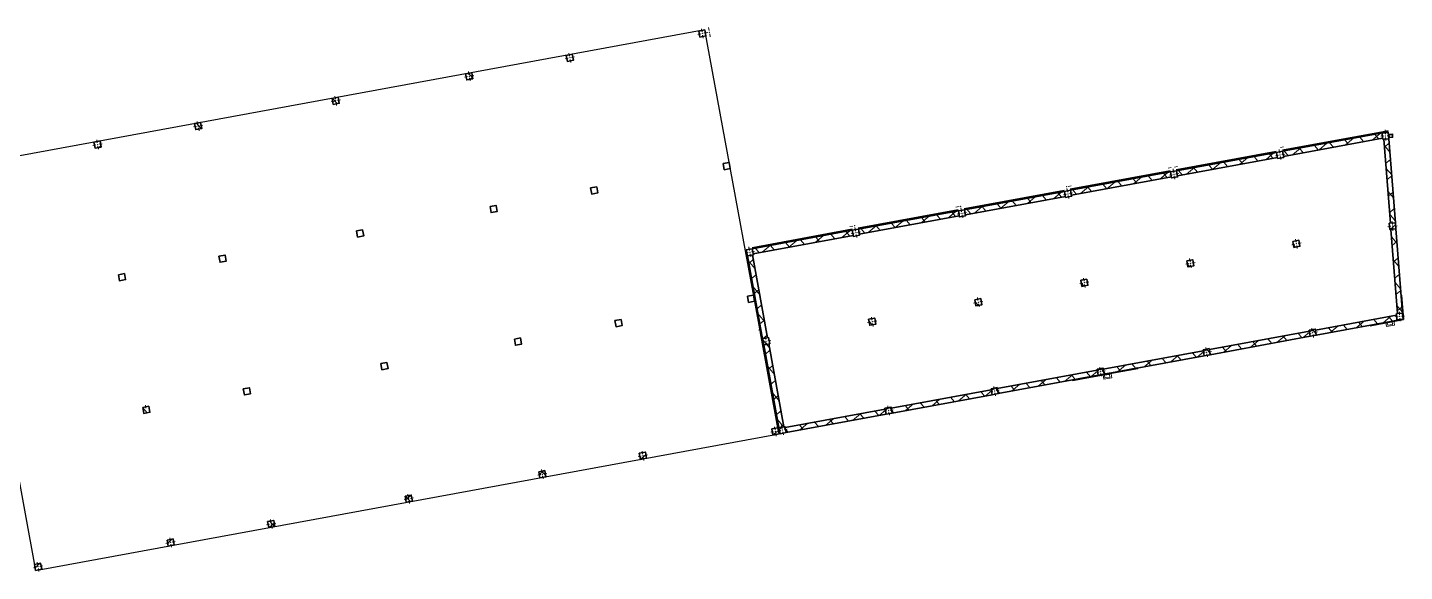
# Model space of a CAD drawing. Header units: millimetres. Extents: x 3404150 to 5321756, y 189673 to 670966.
# Drawn here: x 3511045 to 3578089, y 433545 to 460029 of the extents above; entities that cross this region are included whole.
import ezdxf

# ---------------------------------------------------------------- set-up
doc = ezdxf.new("R2010")
doc.units = ezdxf.units.MM
doc.header["$MEASUREMENT"] = 0
for name, color, linetype, lineweight in [('New_Structural - Bearing_Pen_No__1', 7, 'Continuous', 13), ('New_Structural - Bearing_Pen_No__21', 7, 'Continuous', 35), ('New_Structural - Bearing_Pen_No__22', 8, 'Continuous', 35)]:
    doc.layers.add(name, color=color, linetype=linetype, lineweight=lineweight)
for name, color, linetype, lineweight, true_color in [('New_Structural - Bearing_Pen_No__102', 7, 'Continuous', 13, 0xcccccc), ('New_Structural - Bearing_Pen_No__161', 7, 'Continuous', 13, 0x6a6a6a), ('New_Structural - Bearing_Pen_No__184', 7, 'Continuous', 0, 0xe8e8e8)]:
    doc.layers.add(name, color=color, linetype=linetype, lineweight=lineweight, true_color=true_color)
pattern_1 = [(310.088249, (3392218.5, 4706369.64), (497.28475, 418.57836), []), (40.088249, (3392218.5, 4706369.64), (418.57836, -497.28475), [])]

msp = doc.modelspace()

# ---------------------------------------------------------------- hatches: boundary and pattern name
at = {"layer": 'New_Structural - Bearing_Pen_No__102', "linetype": 'Continuous', "lineweight": 13, "true_color": 0xcccccc}
h = msp.add_hatch(dxfattribs=at)
h.set_pattern_fill('CONCRETE_BLOCK', color=254, angle=-94.91175, style=0, pattern_type=2)
h.set_pattern_definition(pattern_1)
h.paths.add_polyline_path([(3577024, 454642), (3577005, 454893), (3572154, 454002), (3572199, 453756)])
h = msp.add_hatch(dxfattribs=at)
h.set_pattern_fill('CONCRETE_BLOCK', color=254, angle=-94.91175, style=0, pattern_type=2)
h.set_pattern_definition(pattern_1)
h.paths.add_polyline_path([(3577651, 450520), (3577327, 454617), (3577078, 454598), (3577402, 450500)])
h = msp.add_hatch(dxfattribs=at)
h.set_pattern_fill('CONCRETE_BLOCK', color=254, angle=-94.91175, style=0, pattern_type=2)
h.set_pattern_definition(pattern_1)
h.paths.add_polyline_path([(3571859, 453948), (3566990, 453054), (3567035, 452808), (3571904, 453702)])
h = msp.add_hatch(dxfattribs=at)
h.set_pattern_fill('CONCRETE_BLOCK', color=254, angle=-94.91175, style=0, pattern_type=2)
h.set_pattern_definition(pattern_1)
h.paths.add_polyline_path([(3566740, 452754), (3566695, 453000), (3561827, 452106), (3561872, 451860)])
h = msp.add_hatch(dxfattribs=at)
h.set_pattern_fill('CONCRETE_BLOCK', color=254, angle=-94.91175, style=0, pattern_type=2)
h.set_pattern_definition(pattern_1)
h.paths.add_polyline_path([(3561532, 452051), (3556663, 451157), (3556708, 450911), (3561577, 451806)])
h = msp.add_hatch(dxfattribs=at)
h.set_pattern_fill('CONCRETE_BLOCK', color=254, angle=-94.91175, style=0, pattern_type=2)
h.set_pattern_definition(pattern_1)
h.paths.add_polyline_path([(3556413, 450857), (3556368, 451103), (3551499, 450209), (3551544, 449963)])
h = msp.add_hatch(dxfattribs=at)
h.set_pattern_fill('CONCRETE_BLOCK', color=254, angle=-94.91175, style=0, pattern_type=2)
h.set_pattern_definition(pattern_1)
h.paths.add_polyline_path([(3551249, 449909), (3551204, 450155), (3546336, 449261), (3546381, 449015)])
h = msp.add_hatch(dxfattribs=at)
h.set_pattern_fill('CONCRETE_BLOCK', color=254, angle=-94.91175, style=0, pattern_type=2)
h.set_pattern_definition(pattern_1)
h.paths.add_polyline_path([(3577674, 450221), (3577425, 450201), (3577749, 446103), (3577998, 446123)])
h = msp.add_hatch(dxfattribs=at)
h.set_pattern_fill('CONCRETE_BLOCK', color=254, angle=-94.91175, style=0, pattern_type=2)
h.set_pattern_definition(pattern_1)
h.paths.add_polyline_path([(3547082, 444922), (3546341, 448957), (3546095, 448912), (3546836, 444877)])
h = msp.add_hatch(dxfattribs=at)
h.set_pattern_fill('CONCRETE_BLOCK', color=254, angle=-94.91175, style=0, pattern_type=2)
h.set_pattern_definition(pattern_1)
h.paths.add_polyline_path([(3578043, 445828), (3577951, 447002), (3577931, 447000), (3578024, 445824)])
h = msp.add_hatch(dxfattribs=at)
h.set_pattern_fill('CONCRETE_BLOCK', color=254, angle=-94.91175, style=0, pattern_type=2)
h.set_pattern_definition(pattern_1)
h.paths.add_polyline_path([(3577722, 445800), (3577705, 446020), (3573753, 445294), (3573798, 445048), (3577774, 445778), (3577772, 445804)])
h = msp.add_hatch(dxfattribs=at)
h.set_pattern_fill('CONCRETE_BLOCK', color=254, angle=-94.91175, style=0, pattern_type=2)
h.set_pattern_definition(pattern_1)
h.paths.add_polyline_path([(3573458, 445240), (3568590, 444346), (3568635, 444100), (3573503, 444994)])
h = msp.add_hatch(dxfattribs=at)
h.set_pattern_fill('CONCRETE_BLOCK', color=254, angle=-94.91175, style=0, pattern_type=2)
h.set_pattern_definition(pattern_1)
h.paths.add_polyline_path([(3576831, 445605), (3576417, 445529), (3576421, 445509), (3576835, 445585)])
h = msp.add_hatch(dxfattribs=at)
h.set_pattern_fill('CONCRETE_BLOCK', color=254, angle=-94.91175, style=0, pattern_type=2)
h.set_pattern_definition(pattern_1)
h.paths.add_polyline_path([(3578024, 445824), (3576841, 445607), (3576845, 445587), (3578025, 445804)])
h = msp.add_hatch(dxfattribs=at)
h.set_pattern_fill('CONCRETE_BLOCK', color=254, angle=-94.91175, style=0, pattern_type=2)
h.set_pattern_definition(pattern_1)
h.paths.add_polyline_path([(3547136, 444627), (3546890, 444582), (3547631, 440548), (3547877, 440593)])
h = msp.add_hatch(dxfattribs=at)
h.set_pattern_fill('CONCRETE_BLOCK', color=254, angle=-94.91175, style=0, pattern_type=2)
h.set_pattern_definition(pattern_1)
h.paths.add_polyline_path([(3568294, 444291), (3563426, 443397), (3563471, 443151), (3568340, 444046)])
h = msp.add_hatch(dxfattribs=at)
h.set_pattern_fill('CONCRETE_BLOCK', color=254, angle=-94.91175, style=0, pattern_type=2)
h.set_pattern_definition(pattern_1)
h.paths.add_polyline_path([(3563176, 443097), (3563131, 443343), (3558262, 442449), (3558307, 442203)])
h = msp.add_hatch(dxfattribs=at)
h.set_pattern_fill('CONCRETE_BLOCK', color=254, angle=-94.91175, style=0, pattern_type=2)
h.set_pattern_definition(pattern_1)
h.paths.add_polyline_path([(3563611, 443177), (3562627, 442996), (3562631, 442977), (3563614, 443157)])
h = msp.add_hatch(dxfattribs=at)
h.set_pattern_fill('CONCRETE_BLOCK', color=254, angle=-94.91175, style=0, pattern_type=2)
h.set_pattern_definition(pattern_1)
h.paths.add_polyline_path([(3565109, 443452), (3563926, 443235), (3563929, 443215), (3565113, 443433)])
h = msp.add_hatch(dxfattribs=at)
h.set_pattern_fill('CONCRETE_BLOCK', color=254, angle=-94.91175, style=0, pattern_type=2)
h.set_pattern_definition(pattern_1)
h.paths.add_polyline_path([(3562617, 442995), (3561933, 442869), (3561936, 442849), (3562621, 442975)])
h = msp.add_hatch(dxfattribs=at)
h.set_pattern_fill('CONCRETE_BLOCK', color=254, angle=-94.91175, style=0, pattern_type=2)
h.set_pattern_definition(pattern_1)
h.paths.add_polyline_path([(3557967, 442395), (3553099, 441501), (3553144, 441255), (3558012, 442149)])
h = msp.add_hatch(dxfattribs=at)
h.set_pattern_fill('CONCRETE_BLOCK', color=254, angle=-94.91175, style=0, pattern_type=2)
h.set_pattern_definition(pattern_1)
h.paths.add_polyline_path([(3552849, 441201), (3552803, 441447), (3547935, 440553), (3547980, 440307)])
at = {"layer": 'New_Structural - Bearing_Pen_No__161', "linetype": 'Continuous', "lineweight": 13, "true_color": 0x6a6a6a}
h = msp.add_hatch(dxfattribs=at)
h.set_pattern_fill('CONCRETE_BLOCK', color=251, angle=-94.91175, style=0, pattern_type=2)
h.set_pattern_definition(pattern_1)
h.paths.add_polyline_path([(3532378, 457776), (3532432, 457481), (3532727, 457535), (3532673, 457830)])
h = msp.add_hatch(dxfattribs=at)
h.set_pattern_fill('CONCRETE_BLOCK', color=251, angle=-94.91175, style=0, pattern_type=2)
h.set_pattern_definition(pattern_1)
h.paths.add_polyline_path([(3525877, 456582), (3525931, 456287), (3526226, 456341), (3526172, 456636)])
h = msp.add_hatch(dxfattribs=at)
h.set_pattern_fill('CONCRETE_BLOCK', color=251, angle=-94.91175, style=0, pattern_type=2)
h.set_pattern_definition(pattern_1)
h.paths.add_polyline_path([(3519179, 455352), (3519233, 455057), (3519528, 455111), (3519474, 455406)])
h = msp.add_hatch(dxfattribs=at)
h.set_pattern_fill('CONCRETE_BLOCK', color=251, angle=-94.91175, style=0, pattern_type=2)
h.set_pattern_definition(pattern_1)
h.paths.add_polyline_path([(3514281, 454452), (3514335, 454157), (3514630, 454212), (3514576, 454507)])
h = msp.add_hatch(dxfattribs=at)
h.set_pattern_fill('CONCRETE_BLOCK', color=251, angle=-94.91175, style=0, pattern_type=2)
h.set_pattern_definition(pattern_1)
h.paths.add_polyline_path([(3577352, 450496), (3577375, 450197), (3577674, 450221), (3577651, 450520)])
h = msp.add_hatch(dxfattribs=at)
h.set_pattern_fill('CONCRETE_BLOCK', color=251, angle=-94.91175, style=0, pattern_type=2)
h.set_pattern_definition(pattern_1)
h.paths.add_polyline_path([(3572654, 449618), (3572708, 449323), (3573003, 449378), (3572949, 449673)])
h = msp.add_hatch(dxfattribs=at)
h.set_pattern_fill('CONCRETE_BLOCK', color=251, angle=-94.91175, style=0, pattern_type=2)
h.set_pattern_definition(pattern_1)
h.paths.add_polyline_path([(3567490, 448670), (3567545, 448375), (3567840, 448429), (3567785, 448724)])
h = msp.add_hatch(dxfattribs=at)
h.set_pattern_fill('CONCRETE_BLOCK', color=251, angle=-94.91175, style=0, pattern_type=2)
h.set_pattern_definition(pattern_1)
h.paths.add_polyline_path([(3562327, 447722), (3562381, 447427), (3562676, 447481), (3562622, 447776)])
h = msp.add_hatch(dxfattribs=at)
h.set_pattern_fill('CONCRETE_BLOCK', color=251, angle=-94.91175, style=0, pattern_type=2)
h.set_pattern_definition(pattern_1)
h.paths.add_polyline_path([(3557163, 446774), (3557217, 446479), (3557512, 446533), (3557458, 446828)])
h = msp.add_hatch(dxfattribs=at)
h.set_pattern_fill('CONCRETE_BLOCK', color=251, angle=-94.91175, style=0, pattern_type=2)
h.set_pattern_definition(pattern_1)
h.paths.add_polyline_path([(3551999, 445825), (3552054, 445530), (3552349, 445584), (3552294, 445880)])
h = msp.add_hatch(dxfattribs=at)
h.set_pattern_fill('CONCRETE_BLOCK', color=251, angle=-94.91175, style=0, pattern_type=2)
h.set_pattern_definition(pattern_1)
h.paths.add_polyline_path([(3573449, 445289), (3573503, 444994), (3573798, 445048), (3573744, 445343)])
h = msp.add_hatch(dxfattribs=at)
h.set_pattern_fill('CONCRETE_BLOCK', color=251, angle=-94.91175, style=0, pattern_type=2)
h.set_pattern_definition(pattern_1)
h.paths.add_polyline_path([(3546836, 444877), (3546890, 444582), (3547185, 444636), (3547131, 444931)])
h = msp.add_hatch(dxfattribs=at)
h.set_pattern_fill('CONCRETE_BLOCK', color=251, angle=-94.91175, style=0, pattern_type=2)
h.set_pattern_definition(pattern_1)
h.paths.add_polyline_path([(3568285, 444341), (3568340, 444046), (3568635, 444100), (3568580, 444395)])
h = msp.add_hatch(dxfattribs=at)
h.set_pattern_fill('CONCRETE_BLOCK', color=251, angle=-94.91175, style=0, pattern_type=2)
h.set_pattern_definition(pattern_1)
h.paths.add_polyline_path([(3563122, 443392), (3563176, 443097), (3563471, 443151), (3563417, 443447)])
h = msp.add_hatch(dxfattribs=at)
h.set_pattern_fill('CONCRETE_BLOCK', color=251, angle=-94.91175, style=0, pattern_type=2)
h.set_pattern_definition(pattern_1)
h.paths.add_polyline_path([(3557958, 442444), (3558012, 442149), (3558307, 442203), (3558253, 442498)])
h = msp.add_hatch(dxfattribs=at)
h.set_pattern_fill('CONCRETE_BLOCK', color=251, angle=-94.91175, style=0, pattern_type=2)
h.set_pattern_definition([(310.088249, (3391935.54, 4707910.5), (497.28475, 418.57836), []), (40.088249, (3391935.54, 4707910.5), (418.57836, -497.28475), [])])
h.paths.add_polyline_path([(3516653, 441535), (3516707, 441240), (3517002, 441294), (3516948, 441589)])
h = msp.add_hatch(dxfattribs=at)
h.set_pattern_fill('CONCRETE_BLOCK', color=251, angle=-94.91175, style=0, pattern_type=2)
h.set_pattern_definition(pattern_1)
h.paths.add_polyline_path([(3552794, 441496), (3552849, 441201), (3553144, 441255), (3553090, 441550)])
h = msp.add_hatch(dxfattribs=at)
h.set_pattern_fill('CONCRETE_BLOCK', color=251, angle=-94.91175, style=0, pattern_type=2)
h.set_pattern_definition(pattern_1)
h.paths.add_polyline_path([(3547287, 440484), (3547341, 440189), (3547636, 440243), (3547582, 440538)])
h = msp.add_hatch(dxfattribs=at)
h.set_pattern_fill('CONCRETE_BLOCK', color=251, angle=-94.91175, style=0, pattern_type=2)
h.set_pattern_definition(pattern_1)
h.paths.add_polyline_path([(3547631, 440548), (3547685, 440252), (3547980, 440307), (3547926, 440602)])
h = msp.add_hatch(dxfattribs=at)
h.set_pattern_fill('CONCRETE_BLOCK', color=251, angle=-94.91175, style=0, pattern_type=2)
h.set_pattern_definition(pattern_1)
h.paths.add_polyline_path([(3540834, 439299), (3540889, 439004), (3541184, 439059), (3541130, 439354)])
h = msp.add_hatch(dxfattribs=at)
h.set_pattern_fill('CONCRETE_BLOCK', color=251, angle=-94.91175, style=0, pattern_type=2)
h.set_pattern_definition(pattern_1)
h.paths.add_polyline_path([(3535936, 438400), (3535991, 438105), (3536286, 438159), (3536231, 438454)])
h = msp.add_hatch(dxfattribs=at)
h.set_pattern_fill('CONCRETE_BLOCK', color=251, angle=-94.91175, style=0, pattern_type=2)
h.set_pattern_definition(pattern_1)
h.paths.add_polyline_path([(3529435, 437206), (3529489, 436911), (3529784, 436965), (3529730, 437260)])
h = msp.add_hatch(dxfattribs=at)
h.set_pattern_fill('CONCRETE_BLOCK', color=251, angle=-94.91175, style=0, pattern_type=2)
h.set_pattern_definition(pattern_1)
h.paths.add_polyline_path([(3522737, 435976), (3522791, 435681), (3523086, 435735), (3523032, 436030)])
h = msp.add_hatch(dxfattribs=at)
h.set_pattern_fill('CONCRETE_BLOCK', color=251, angle=-94.91175, style=0, pattern_type=2)
h.set_pattern_definition(pattern_1)
h.paths.add_polyline_path([(3517839, 435076), (3517893, 434781), (3518188, 434836), (3518134, 435131)])
h = msp.add_hatch(dxfattribs=at)
h.set_pattern_fill('CONCRETE_BLOCK', color=251, angle=-94.91175, style=0, pattern_type=2)
h.set_pattern_definition(pattern_1)
h.paths.add_polyline_path([(3511385, 433891), (3511439, 433596), (3511734, 433650), (3511680, 433945)])

# ---------------------------------------------------------------- linework, layer by layer
msp.add_lwpolyline([(3511439, 433596), (3547636, 440243), (3544023, 459914), (3507827, 453267), (3511439, 433596)])
at = {"layer": 'New_Structural - Bearing_Pen_No__1', "color": 7, "linetype": 'Continuous', "lineweight": 13}
for p, q in [((3543888, 459819), (3543861, 459966)), ((3544233, 459882), (3544206, 460029)), ((3543824, 459725), (3543677, 459698)), ((3543917, 459661), (3543944, 459514)), ((3543982, 459754), (3544129, 459781)), ((3544168, 459789), (3544021, 459762)), ((3544262, 459724), (3544289, 459577)), ((3537436, 458634), (3537409, 458781)), ((3537529, 458569), (3537677, 458596)), ((3537372, 458541), (3537225, 458513)), ((3537465, 458476), (3537492, 458329)), ((3532474, 457641), (3532327, 457614)), ((3532538, 457734), (3532511, 457882)), ((3532567, 457577), (3532594, 457429)), ((3532631, 457670), (3532779, 457697)), ((3526037, 456540), (3526010, 456688)), ((3525973, 456447), (3525825, 456420)), ((3526066, 456383), (3526093, 456235)), ((3526130, 456476), (3526278, 456503)), ((3519339, 455310), (3519312, 455458)), ((3519432, 455246), (3519580, 455273)), ((3519275, 455217), (3519127, 455190)), ((3519368, 455153), (3519395, 455005)), ((3577086, 454749), (3576937, 454737)), ((3577142, 455055), (3577154, 454906)), ((3577160, 454835), (3577148, 454984)), ((3577172, 454675), (3577184, 454526)), ((3577246, 454762), (3577395, 454773)), ((3514377, 454318), (3514229, 454290)), ((3514441, 454411), (3514414, 454558)), ((3514470, 454253), (3514497, 454106)), ((3514534, 454346), (3514682, 454374)), ((3571985, 454093), (3572012, 453945)), ((3572019, 453906), (3571992, 454054)), ((3572049, 454186), (3572197, 454213)), ((3566885, 453238), (3567033, 453265)), ((3571955, 453813), (3571807, 453786)), ((3572048, 453749), (3572075, 453601)), ((3572112, 453842), (3572260, 453869)), ((3566728, 453209), (3566580, 453182)), ((3566791, 452865), (3566644, 452838)), ((3566821, 453145), (3566848, 452997)), ((3566855, 452958), (3566828, 453105)), ((3566884, 452801), (3566911, 452653)), ((3566949, 452894), (3567096, 452921)), ((3561628, 451917), (3561480, 451889)), ((3561657, 452196), (3561685, 452049)), ((3561692, 452010), (3561665, 452157)), ((3561722, 452289), (3561869, 452316)), ((3561785, 451945), (3561932, 451973)), ((3556401, 451312), (3556253, 451285)), ((3556494, 451248), (3556521, 451100)), ((3556528, 451061), (3556501, 451209)), ((3561721, 451852), (3561748, 451705)), ((3556464, 450968), (3556316, 450941)), ((3556557, 450904), (3556584, 450756)), ((3556621, 450997), (3556769, 451024)), ((3577507, 450438), (3577495, 450588)), ((3551237, 450364), (3551090, 450337)), ((3551300, 450020), (3551153, 449993)), ((3551330, 450300), (3551357, 450152)), ((3551364, 450113), (3551337, 450261)), ((3551393, 449956), (3551420, 449808)), ((3551458, 450049), (3551605, 450076)), ((3577433, 450352), (3577284, 450340)), ((3577519, 450278), (3577531, 450129)), ((3577593, 450365), (3577742, 450376)), ((3546167, 449351), (3546194, 449204)), ((3546201, 449165), (3546174, 449312)), ((3572750, 449484), (3572602, 449456)), ((3572814, 449577), (3572787, 449724)), ((3572843, 449419), (3572870, 449272)), ((3572907, 449512), (3573055, 449540)), ((3546137, 449072), (3545989, 449045)), ((3546230, 449007), (3546257, 448860)), ((3546294, 449101), (3546441, 449128)), ((3567586, 448535), (3567439, 448508)), ((3567650, 448628), (3567623, 448776)), ((3567744, 448564), (3567891, 448591)), ((3567679, 448471), (3567706, 448323)), ((3562423, 447587), (3562275, 447560)), ((3562487, 447680), (3562460, 447828)), ((3562516, 447523), (3562543, 447375)), ((3562580, 447616), (3562728, 447643)), ((3557259, 446639), (3557111, 446612)), ((3557323, 446732), (3557296, 446879)), ((3557352, 446574), (3557379, 446427)), ((3557416, 446668), (3557564, 446695)), ((3552160, 445784), (3552132, 445931)), ((3577780, 445955), (3577631, 445943)), ((3577854, 446041), (3577842, 446191)), ((3577866, 445882), (3577878, 445732)), ((3577940, 445968), (3578089, 445979)), ((3546637, 445296), (3546784, 445323)), ((3552095, 445690), (3551948, 445663)), ((3552188, 445626), (3552216, 445479)), ((3552253, 445719), (3552400, 445746)), ((3573609, 445247), (3573582, 445395)), ((3573702, 445183), (3573850, 445210)), ((3546932, 444742), (3546784, 444715)), ((3546996, 444835), (3546969, 444983)), ((3547025, 444678), (3547052, 444530)), ((3547089, 444771), (3547237, 444798)), ((3573545, 445154), (3573397, 445127)), ((3573638, 445090), (3573665, 444942)), ((3568381, 444206), (3568234, 444179)), ((3568446, 444299), (3568418, 444446)), ((3568474, 444141), (3568502, 443994)), ((3568539, 444235), (3568686, 444262)), ((3563218, 443257), (3563070, 443230)), ((3563282, 443351), (3563255, 443498)), ((3563311, 443193), (3563338, 443046)), ((3563375, 443286), (3563523, 443313)), ((3558118, 442402), (3558091, 442550)), ((3558054, 442309), (3557907, 442282)), ((3558147, 442245), (3558174, 442097)), ((3558211, 442338), (3558359, 442365)), ((3516813, 441493), (3516786, 441641)), ((3552890, 441361), (3552743, 441334)), ((3552955, 441454), (3552928, 441602)), ((3552984, 441297), (3553011, 441149)), ((3553048, 441390), (3553195, 441417)), ((3547447, 440443), (3547420, 440590)), ((3547791, 440506), (3547764, 440653)), ((3547383, 440349), (3547235, 440322)), ((3547476, 440285), (3547503, 440138)), ((3547540, 440378), (3547687, 440405)), ((3547727, 440413), (3547579, 440386)), ((3547820, 440348), (3547847, 440201)), ((3547884, 440442), (3548032, 440469)), ((3540930, 439165), (3540783, 439137)), ((3540995, 439258), (3540968, 439405)), ((3541088, 439193), (3541235, 439221)), ((3536097, 438358), (3536069, 438506)), ((3541024, 439100), (3541051, 438953)), ((3536032, 438265), (3535885, 438238)), ((3536125, 438201), (3536153, 438053)), ((3536190, 438294), (3536337, 438321)), ((3529595, 437164), (3529568, 437312)), ((3529531, 437071), (3529383, 437044)), ((3529624, 437007), (3529651, 436859)), ((3529688, 437100), (3529836, 437127)), ((3522833, 435841), (3522686, 435814)), ((3522897, 435934), (3522870, 436082)), ((3522990, 435870), (3523138, 435897)), ((3517999, 435035), (3517972, 435182)), ((3522926, 435777), (3522953, 435629)), ((3517935, 434942), (3517787, 434914)), ((3518028, 434877), (3518055, 434730)), ((3518092, 434970), (3518240, 434998)), ((3511545, 433849), (3511518, 433997)), ((3511638, 433785), (3511786, 433812)), ((3511481, 433756), (3511333, 433729)), ((3511574, 433692), (3511601, 433545))]:
    msp.add_line(p, q, dxfattribs=at)
for p in [(3543903, 459740), (3544247, 459803), (3537451, 458555), (3532553, 457655), (3526051, 456462), (3519353, 455231), (3577166, 454755), (3514455, 454332), (3572034, 453828), (3566870, 452879), (3561643, 452275), (3561706, 451931), (3556479, 451327), (3556543, 450983), (3551316, 450378), (3551379, 450034), (3577513, 450358), (3572829, 449498), (3546215, 449086), (3567665, 448550), (3562501, 447601), (3557338, 446653), (3577860, 445961), (3552174, 445705), (3547010, 444757), (3573624, 445168), (3568460, 444220), (3563296, 443272), (3558133, 442324), (3552969, 441375), (3547461, 440364), (3547805, 440427), (3541009, 439179), (3536111, 438279), (3529610, 437086), (3522912, 435856), (3518014, 434956), (3511560, 433771)]:
    msp.add_point(p, dxfattribs=at)
at = {"layer": 'New_Structural - Bearing_Pen_No__184', "color": 254, "linetype": 'Continuous', "lineweight": 0, "true_color": 0xe8e8e8}
for points in [[(3577339, 454653), (3577531, 454668), (3577516, 454860), (3577324, 454845)], [(3577490, 454704), (3577482, 454815), (3577345, 454804), (3577354, 454693)], [(3577184, 445683), (3577213, 445480), (3577606, 445538), (3577577, 445741)], [(3577272, 445540), (3577512, 445574), (3577493, 445710), (3577253, 445675)], [(3563415, 443114), (3563444, 442912), (3563838, 442969), (3563808, 443172)], [(3563503, 442971), (3563743, 443006), (3563724, 443141), (3563484, 443106)]]:
    msp.add_lwpolyline(points, close=True, dxfattribs=at)
at = {"layer": 'New_Structural - Bearing_Pen_No__21', "color": 7, "linetype": 'Continuous', "lineweight": 35}
for points in [[(3543728, 459860), (3543782, 459565), (3544078, 459619), (3544023, 459914)], [(3537276, 458675), (3537330, 458380), (3537625, 458435), (3537571, 458730)], [(3532378, 457776), (3532432, 457481), (3532727, 457535), (3532673, 457830)], [(3525877, 456582), (3525931, 456287), (3526226, 456341), (3526172, 456636)], [(3519179, 455352), (3519233, 455057), (3519528, 455111), (3519474, 455406)], [(3577005, 454893), (3577028, 454594), (3577327, 454617), (3577304, 454917)], [(3514281, 454452), (3514335, 454157), (3514630, 454212), (3514576, 454507)], [(3571859, 453948), (3571913, 453653), (3572208, 453707), (3572154, 454002)], [(3544914, 453401), (3544969, 453106), (3545264, 453161), (3545209, 453456)], [(3566695, 453000), (3566749, 452705), (3567044, 452759), (3566990, 453054)], [(3538462, 452217), (3538516, 451922), (3538812, 451976), (3538757, 452271)], [(3561532, 452051), (3561586, 451756), (3561881, 451811), (3561827, 452106)], [(3533564, 451317), (3533618, 451022), (3533913, 451076), (3533859, 451371)], [(3556368, 451103), (3556422, 450808), (3556717, 450862), (3556663, 451157)], [(3527063, 450123), (3527117, 449828), (3527412, 449882), (3527358, 450177)], [(3551204, 450155), (3551258, 449860), (3551554, 449914), (3551499, 450209)], [(3577352, 450496), (3577375, 450197), (3577674, 450221), (3577651, 450520)], [(3546041, 449207), (3546095, 448912), (3546390, 448966), (3546336, 449261)], [(3572654, 449618), (3572708, 449323), (3573003, 449378), (3572949, 449673)], [(3520365, 448893), (3520419, 448598), (3520714, 448652), (3520660, 448947)], [(3567490, 448670), (3567545, 448375), (3567840, 448429), (3567785, 448724)], [(3515467, 447994), (3515521, 447699), (3515816, 447753), (3515762, 448048)], [(3562327, 447722), (3562381, 447427), (3562676, 447481), (3562622, 447776)], [(3546100, 446943), (3546155, 446648), (3546450, 446702), (3546396, 446997)], [(3557163, 446774), (3557217, 446479), (3557512, 446533), (3557458, 446828)], [(3551999, 445825), (3552054, 445530), (3552349, 445584), (3552294, 445880)], [(3577699, 446099), (3577722, 445800), (3578022, 445824), (3577998, 446123)], [(3539648, 445758), (3539703, 445463), (3539998, 445517), (3539943, 445812)], [(3573449, 445289), (3573503, 444994), (3573798, 445048), (3573744, 445343)], [(3534750, 444859), (3534804, 444563), (3535100, 444618), (3535045, 444913)], [(3546836, 444877), (3546890, 444582), (3547185, 444636), (3547131, 444931)], [(3568285, 444341), (3568340, 444046), (3568635, 444100), (3568580, 444395)], [(3528249, 443665), (3528303, 443370), (3528598, 443424), (3528544, 443719)], [(3563122, 443392), (3563176, 443097), (3563471, 443151), (3563417, 443447)], [(3557958, 442444), (3558012, 442149), (3558307, 442203), (3558253, 442498)], [(3521551, 442435), (3521605, 442139), (3521900, 442194), (3521846, 442489)], [(3516653, 441535), (3516707, 441240), (3517002, 441294), (3516948, 441589)], [(3552794, 441496), (3552849, 441201), (3553144, 441255), (3553090, 441550)], [(3547287, 440484), (3547341, 440189), (3547636, 440243), (3547582, 440538)], [(3547631, 440548), (3547685, 440252), (3547980, 440307), (3547926, 440602)], [(3540834, 439299), (3540889, 439004), (3541184, 439059), (3541130, 439354)], [(3535936, 438400), (3535991, 438105), (3536286, 438159), (3536231, 438454)], [(3529435, 437206), (3529489, 436911), (3529784, 436965), (3529730, 437260)], [(3522737, 435976), (3522791, 435681), (3523086, 435735), (3523032, 436030)], [(3517839, 435076), (3517893, 434781), (3518188, 434836), (3518134, 435131)], [(3511385, 433891), (3511439, 433596), (3511734, 433650), (3511680, 433945)]]:
    msp.add_lwpolyline(points, close=True, dxfattribs=at)
at = {"layer": 'New_Structural - Bearing_Pen_No__22', "color": 8, "linetype": 'Continuous', "lineweight": 35}
for points in [[(3572145, 454051), (3577050, 454952)], [(3577301, 454947), (3572154, 454002)], [(3572199, 453756), (3577024, 454642)], [(3577297, 454997), (3577050, 454952)], [(3577078, 454598), (3577402, 450500)], [(3577304, 454917), (3577301, 454947)], [(3577651, 450520), (3577327, 454617)], [(3566981, 453103), (3571850, 453997)], [(3571859, 453948), (3566990, 453054)], [(3567035, 452808), (3571904, 453702)], [(3561818, 452155), (3566686, 453049)], [(3566695, 453000), (3561827, 452106)], [(3561872, 451860), (3566740, 452754)], [(3556654, 451206), (3561523, 452100)], [(3561532, 452051), (3556663, 451157)], [(3556708, 450911), (3561577, 451806)], [(3551490, 450258), (3556359, 451152)], [(3556368, 451103), (3551499, 450209)], [(3551544, 449963), (3556413, 450857)], [(3546327, 449310), (3551195, 450204)], [(3551204, 450155), (3546336, 449261)], [(3546381, 449015), (3551249, 449909)], [(3577425, 450201), (3577749, 446103)], [(3577998, 446123), (3577674, 450221)], [(3546095, 448912), (3546836, 444877)], [(3547082, 444922), (3546341, 448957)], [(3577951, 447002), (3577931, 447000)], [(3577931, 447000), (3578024, 445824)], [(3578043, 445828), (3577951, 447002)], [(3577705, 446020), (3573753, 445294)], [(3573458, 445240), (3568590, 444346)], [(3573798, 445048), (3578022, 445824)], [(3576831, 445605), (3576417, 445529)], [(3576417, 445529), (3576421, 445509)], [(3576421, 445509), (3576835, 445585)], [(3576835, 445585), (3576831, 445605)], [(3578024, 445824), (3576841, 445607)], [(3576841, 445607), (3576845, 445587)], [(3576845, 445587), (3578045, 445808)], [(3578045, 445808), (3578043, 445828)], [(3547582, 440538), (3546733, 445161)], [(3546890, 444582), (3547631, 440548)], [(3547877, 440593), (3547136, 444627)], [(3568635, 444100), (3573503, 444994)], [(3568294, 444291), (3563426, 443397)], [(3563471, 443151), (3568340, 444046)], [(3563131, 443343), (3558262, 442449)], [(3563611, 443177), (3563471, 443151)], [(3563614, 443157), (3563611, 443177)], [(3563916, 443233), (3563621, 443179)], [(3563621, 443179), (3563624, 443159)], [(3563624, 443159), (3563919, 443213)], [(3563919, 443213), (3563916, 443233)], [(3565109, 443452), (3563926, 443235)], [(3563926, 443235), (3563929, 443215)], [(3563929, 443215), (3565113, 443433)], [(3565113, 443433), (3565109, 443452)], [(3558307, 442203), (3563176, 443097)], [(3562617, 442995), (3561933, 442869)], [(3561933, 442869), (3561936, 442849)], [(3561936, 442849), (3562621, 442975)], [(3562621, 442975), (3562617, 442995)], [(3563176, 443097), (3562627, 442996)], [(3562627, 442996), (3562631, 442977)], [(3562631, 442977), (3563614, 443157)], [(3557967, 442395), (3553099, 441501)], [(3553144, 441255), (3558012, 442149)], [(3552803, 441447), (3547935, 440553)], [(3547980, 440307), (3552849, 441201)]]:
    msp.add_lwpolyline(points, dxfattribs=at)

doc.saveas('drawing.dxf')
